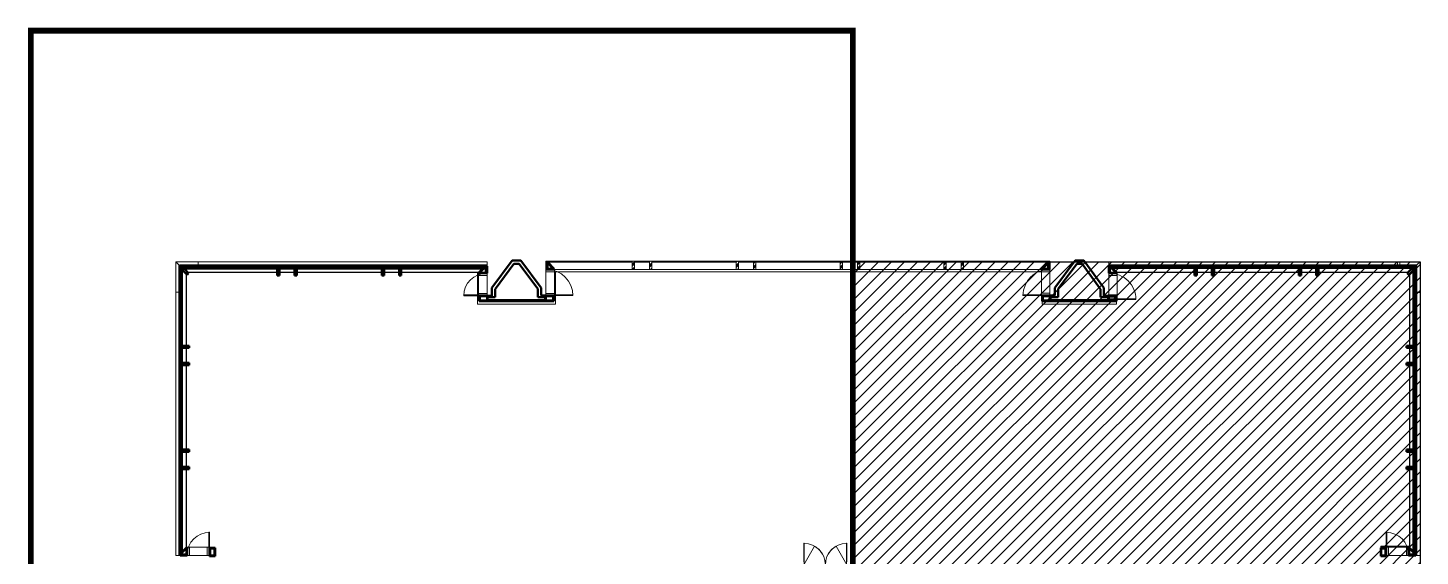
# Model space of a CAD drawing. Header units: millimetres. Extents: x 8533 to 398112, y -117646 to 105276.
# Drawn here: x 8533 to 56766, y -81760 to -63446 of the extents above; entities that cross this region are included whole.
import ezdxf

# ---------------------------------------------------------------- set-up
doc = ezdxf.new("R2010")
doc.units = ezdxf.units.MM
doc.linetypes.add('DASH', pattern=[0.35, 0.25, -0.1])
for name, color, linetype, lineweight in [('A-DOOR', 31, 'Continuous', 13), ('A-FLOR', 192, 'Continuous', 13), ('A-GENM', 13, 'Continuous', 13), ('A-GLAZ', 151, 'Continuous', 13), ('A-GLAZ-CURT', 52, 'Continuous', 13), ('A-GLAZ-CWMG', 51, 'Continuous', 13), ('A-WALL', 113, 'Continuous', 13), ('A-WALL-PATT', 111, 'Continuous', 13)]:
    doc.layers.add(name, color=color, linetype=linetype, lineweight=lineweight)
pattern_1 = [(0, (0, 0), (0, 100), [])]

# ---------------------------------------------------------------- blocks, each defined once
blk = doc.blocks.new('大门构件2 - 大门构件-1944663-10F_ARC_46_000_')
at = {"layer": 'A-WALL', "lineweight": 50}
for p, q in [((25310, -13020), (24610, -13971)), ((25610, -13020), (25310, -13020)), ((26310, -13971), (25610, -13020)), ((44810, -13020), (44110, -13971)), ((45110, -13020), (44810, -13020)), ((45810, -13971), (45110, -13020)), ((24725, -14011), (25368, -13135)), ((25368, -13135), (25552, -13135)), ((25552, -13135), (26195, -14008)), ((44225, -14008), (44868, -13135)), ((44868, -13135), (45052, -13135)), ((45052, -13135), (45695, -14011)), ((24610, -13971), (24610, -14241)), ((26310, -14240), (26310, -13971)), ((44110, -13971), (44110, -14240)), ((45810, -14241), (45810, -13971)), ((24610, -14241), (24460, -14241)), ((24460, -14241), (24460, -14291)), ((24460, -14291), (24725, -14291)), ((26460, -14400), (24460, -14400)), ((24460, -14400), (24460, -14430)), ((24460, -14430), (26460, -14430)), ((24725, -14291), (24725, -14011)), ((26195, -14008), (26195, -14290)), ((26195, -14290), (26460, -14290)), ((26460, -14240), (26310, -14240)), ((26460, -14290), (26460, -14240)), ((26460, -14430), (26460, -14400)), ((44110, -14240), (43960, -14240)), ((43960, -14240), (43960, -14290)), ((43960, -14290), (44225, -14290)), ((43960, -14400), (43960, -14430)), ((45960, -14400), (43960, -14400)), ((43960, -14430), (45960, -14430)), ((44225, -14290), (44225, -14008)), ((45695, -14011), (45695, -14291)), ((45695, -14291), (45960, -14291)), ((45960, -14241), (45810, -14241)), ((45960, -14291), (45960, -14241)), ((45960, -14430), (45960, -14400))]:
    blk.add_line(p, q, dxfattribs=at)
blk = doc.blocks.new('G2 - G26-1945658-10F_ARC_46_000_')
at = {"layer": 'A-WALL-PATT'}
h = blk.add_hatch(dxfattribs=at)
h.set_pattern_fill('FP_1', color=256, style=0, pattern_type=2)
h.set_pattern_definition(pattern_1)
h.paths.add_polyline_path([(13822, -14124), (13865, -14124), (13865, -13276), (14434, -13276), (14434, -13233), (13822, -13233), (13822, -13427)], flags=0)
h = blk.add_hatch(dxfattribs=at)
h.set_pattern_fill('FP_1', color=256, style=0, pattern_type=2)
h.set_pattern_definition(pattern_1)
h.paths.add_polyline_path([(56577, -14124), (56598, -14124), (56598, -13233), (56060, -13233), (56060, -13276), (56555, -13276), (56555, -14124), (56565, -14124)], flags=0)
h = blk.add_hatch(dxfattribs=at)
h.set_pattern_fill('FP_1', color=256, style=0, pattern_type=2)
h.set_pattern_definition(pattern_1)
h.paths.add_polyline_path([(13865, -23250), (13865, -14124), (13822, -14124), (13822, -23250), (13855, -23250)], flags=0)
h = blk.add_hatch(dxfattribs=at)
h.set_pattern_fill('FP_1', color=256, style=0, pattern_type=2)
h.set_pattern_definition(pattern_1)
h.paths.add_polyline_path([(56555, -23250), (56598, -23250), (56598, -14129), (56555, -14129), (56555, -22896)], flags=0)
at = {"layer": 'A-WALL'}
for p, q in [((14434, -13064), (13654, -13064)), ((13654, -13064), (13785, -13195)), ((13654, -14124), (13654, -13064)), ((13766, -13195), (13778, -13195)), ((13766, -13195), (13766, -23250)), ((13778, -13195), (13798, -13195)), ((13778, -23250), (13778, -13195)), ((13798, -13189), (13798, -13176)), ((24440, -13176), (13798, -13176)), ((13798, -13209), (13798, -13189)), ((13798, -13189), (24440, -13189)), ((13798, -13195), (13798, -23250)), ((13798, -13209), (13822, -13233)), ((24440, -13209), (13798, -13209)), ((13898, -13368), (13880, -13350)), ((13938, -13295), (13955, -13312)), ((13964, -13321), (17172, -13321)), ((14017, -13490), (14017, -15974)), ((14028, -15974), (14028, -13501)), ((17172, -13427), (14068, -13427)), ((14078, -13438), (17172, -13438)), ((14434, -13064), (14434, -13176)), ((14434, -13176), (14434, -13064)), ((14434, -13064), (24440, -13064)), ((14434, -13209), (14434, -13233)), ((14434, -13233), (14434, -13209)), ((17172, -13288), (17172, -13276)), ((17252, -13276), (17252, -13288)), ((17252, -13321), (17771, -13321)), ((17771, -13427), (17252, -13427)), ((17252, -13438), (17771, -13438)), ((17771, -13288), (17771, -13276)), ((17851, -13276), (17851, -13288)), ((17851, -13321), (20792, -13321)), ((20792, -13427), (17851, -13427)), ((17851, -13438), (20792, -13438)), ((20792, -13288), (20792, -13276)), ((20872, -13276), (20872, -13288)), ((20872, -13321), (21391, -13321)), ((21391, -13427), (20872, -13427)), ((20872, -13438), (21391, -13438)), ((21391, -13288), (21391, -13276)), ((21471, -13276), (21471, -13288)), ((21471, -13321), (24276, -13321)), ((24170, -13427), (21471, -13427)), ((21471, -13438), (24169, -13438)), ((24187, -13438), (24400, -13438)), ((24400, -13427), (24198, -13427)), ((24305, -13321), (24400, -13321)), ((24440, -13064), (24440, -13176)), ((24440, -13176), (24440, -13189)), ((24440, -13189), (24440, -13209)), ((24440, -13209), (24440, -13218)), ((45980, -13064), (56060, -13064)), ((45980, -13176), (45980, -13064)), ((45980, -13189), (45980, -13176)), ((56392, -13176), (45980, -13176)), ((45980, -13209), (45980, -13189)), ((45980, -13189), (56654, -13189)), ((56654, -13209), (45980, -13209)), ((45980, -13218), (45980, -13209)), ((46222, -13427), (46020, -13427)), ((46020, -13438), (46232, -13438)), ((48948, -13427), (46250, -13427)), ((46251, -13438), (48948, -13438)), ((48948, -13288), (48948, -13276)), ((49028, -13276), (49028, -13288)), ((49548, -13427), (49028, -13427)), ((49028, -13438), (49548, -13438)), ((49548, -13288), (49548, -13276)), ((49628, -13276), (49628, -13288)), ((52568, -13427), (49628, -13427)), ((49628, -13438), (52568, -13438)), ((52568, -13288), (52568, -13276)), ((52648, -13276), (52648, -13288)), ((53168, -13427), (52648, -13427)), ((52648, -13438), (53168, -13438)), ((53168, -13288), (53168, -13276)), ((53248, -13276), (53248, -13288)), ((56352, -13427), (53248, -13427)), ((53248, -13438), (56342, -13438)), ((55986, -13176), (55986, -13064)), ((56766, -13064), (55986, -13064)), ((55986, -13233), (55986, -13209)), ((56060, -13064), (56060, -13176)), ((56060, -13209), (56060, -13233)), ((56392, -13176), (56392, -13181)), ((56392, -13176), (56393, -13176)), ((56392, -13501), (56392, -15974)), ((56393, -13176), (56396, -13176)), ((56396, -13176), (56399, -13176)), ((56399, -13176), (56403, -13176)), ((56403, -13176), (56455, -13176)), ((56403, -13180), (56403, -13176)), ((56403, -15974), (56403, -13490)), ((56455, -13176), (56509, -13176)), ((56465, -13312), (56481, -13295)), ((56509, -13176), (56565, -13176)), ((56509, -13176), (56509, -13186)), ((56509, -13381), (56509, -15974)), ((56539, -13350), (56522, -13368)), ((56565, -13176), (56576, -13176)), ((56565, -13187), (56565, -13176)), ((56621, -13176), (56576, -13176)), ((56598, -13233), (56621, -13209)), ((56621, -13176), (56642, -13176)), ((56621, -23250), (56621, -13176)), ((56642, -13176), (56654, -13176)), ((56642, -13176), (56642, -23250)), ((56654, -13266), (56643, -13266)), ((56649, -13438), (56654, -13438)), ((56654, -13427), (56650, -13427)), ((56654, -13176), (56766, -13064)), ((56654, -13176), (56654, -13189)), ((56654, -13189), (56654, -13209)), ((56654, -13254), (56654, -13209)), ((56654, -13254), (56654, -13266)), ((56654, -13266), (56654, -13321)), ((56654, -13321), (56654, -13427)), ((56654, -13427), (56654, -13438)), ((56654, -23250), (56654, -13438)), ((56766, -13064), (56766, -14124)), ((13766, -14124), (13654, -14124)), ((13654, -23250), (13654, -14124)), ((13654, -14124), (13766, -14124)), ((13822, -14124), (13798, -14124)), ((13798, -14124), (13822, -14124)), ((56565, -14129), (56565, -14124)), ((56577, -14129), (56577, -14124)), ((56621, -14124), (56598, -14124)), ((56598, -14129), (56621, -14129)), ((56766, -14124), (56654, -14124)), ((56654, -14129), (56766, -14129)), ((56766, -14129), (56766, -23250)), ((13865, -15974), (13878, -15974)), ((13878, -16054), (13865, -16054)), ((14017, -16054), (14017, -16574)), ((14028, -16574), (14028, -16054)), ((56392, -16054), (56392, -16574)), ((56403, -16574), (56403, -16054)), ((56509, -16054), (56509, -16574)), ((56542, -15974), (56555, -15974)), ((56555, -16054), (56542, -16054)), ((13865, -16574), (13878, -16574)), ((13878, -16654), (13865, -16654)), ((14017, -16654), (14017, -19574)), ((14028, -19574), (14028, -16654)), ((56392, -16654), (56392, -19574)), ((56403, -19574), (56403, -16654)), ((56509, -16654), (56509, -19574)), ((56542, -16574), (56555, -16574)), ((56555, -16654), (56542, -16654)), ((13865, -19574), (13878, -19574)), ((13878, -19654), (13865, -19654)), ((14017, -19654), (14017, -20174)), ((14028, -20174), (14028, -19654)), ((56392, -19654), (56392, -20174)), ((56403, -20174), (56403, -19654)), ((56509, -19654), (56509, -20174)), ((56542, -19574), (56555, -19574)), ((56555, -19654), (56542, -19654)), ((13865, -20174), (13878, -20174)), ((13878, -20254), (13865, -20254)), ((14017, -20254), (14017, -22979)), ((14028, -22979), (14028, -20254)), ((56392, -20254), (56392, -22980)), ((56403, -22981), (56403, -20254)), ((56509, -20254), (56509, -23087)), ((56542, -20174), (56555, -20174)), ((56555, -20254), (56542, -20254)), ((14017, -23007), (14017, -23210)), ((14028, -23210), (14028, -22996)), ((56392, -22998), (56392, -23210)), ((56403, -23210), (56403, -23009)), ((56509, -23115), (56509, -23210)), ((13766, -23250), (13654, -23250)), ((13778, -23250), (13766, -23250)), ((13798, -23250), (13778, -23250)), ((13806, -23250), (13798, -23250)), ((56621, -23250), (56612, -23250)), ((56642, -23250), (56621, -23250)), ((56654, -23250), (56642, -23250)), ((56766, -23250), (56654, -23250))]:
    blk.add_line(p, q, dxfattribs=at)
at = {"layer": 'A-WALL', "lineweight": 50}
for p, q in [((14434, -13233), (13822, -13233)), ((13822, -13233), (13822, -14124)), ((13865, -14124), (13865, -13276)), ((13865, -13276), (14434, -13276)), ((13955, -13312), (13898, -13368)), ((13898, -13368), (14047, -13521)), ((14104, -13465), (13955, -13312)), ((14047, -13521), (14104, -13465)), ((14434, -13276), (14434, -13233)), ((14434, -13233), (14434, -13276)), ((24440, -13233), (14434, -13233)), ((14434, -13276), (24440, -13276)), ((17252, -13288), (17172, -13288)), ((17172, -13288), (17172, -13537)), ((17252, -13537), (17252, -13288)), ((17851, -13288), (17771, -13288)), ((17771, -13288), (17771, -13537)), ((17851, -13537), (17851, -13288)), ((20872, -13288), (20792, -13288)), ((20792, -13288), (20792, -13537)), ((20872, -13537), (20872, -13288)), ((21471, -13288), (21391, -13288)), ((21391, -13288), (21391, -13537)), ((21471, -13537), (21471, -13288)), ((24379, -13218), (24169, -13428)), ((24169, -13428), (24169, -13463)), ((24169, -13463), (24440, -13463)), ((24183, -13443), (24387, -13238)), ((24400, -13443), (24183, -13443)), ((24440, -13218), (24379, -13218)), ((24387, -13238), (24400, -13238)), ((24400, -13238), (24400, -13443)), ((24440, -13463), (24440, -13218)), ((24440, -13276), (24440, -13233)), ((26541, -13084), (26500, -13084)), ((26500, -13084), (26500, -13329)), ((26500, -13329), (26751, -13329)), ((26520, -13309), (26520, -13104)), ((26520, -13104), (26532, -13104)), ((26737, -13309), (26520, -13309)), ((26532, -13104), (26737, -13309)), ((26751, -13294), (26541, -13084)), ((26751, -13329), (26751, -13294)), ((43879, -13084), (43669, -13294)), ((43669, -13294), (43669, -13329)), ((43669, -13329), (43920, -13329)), ((43683, -13309), (43887, -13104)), ((43900, -13309), (43683, -13309)), ((43920, -13084), (43879, -13084)), ((43887, -13104), (43900, -13104)), ((43900, -13104), (43900, -13309)), ((43920, -13329), (43920, -13084)), ((46041, -13218), (45980, -13218)), ((45980, -13218), (45980, -13463)), ((56060, -13233), (45980, -13233)), ((45980, -13233), (45980, -13276)), ((45980, -13276), (56060, -13276)), ((45980, -13463), (46251, -13463)), ((46020, -13443), (46020, -13238)), ((46020, -13238), (46032, -13238)), ((46237, -13443), (46020, -13443)), ((46032, -13238), (46237, -13443)), ((46251, -13428), (46041, -13218)), ((46251, -13463), (46251, -13428)), ((48948, -13288), (48948, -13537)), ((49028, -13288), (48948, -13288)), ((49028, -13537), (49028, -13288)), ((49548, -13288), (49548, -13537)), ((49628, -13288), (49548, -13288)), ((49628, -13537), (49628, -13288)), ((52568, -13288), (52568, -13537)), ((52648, -13288), (52568, -13288)), ((52648, -13537), (52648, -13288)), ((53168, -13288), (53168, -13537)), ((53248, -13288), (53168, -13288)), ((53248, -13537), (53248, -13288)), ((55986, -13233), (55986, -13276)), ((56598, -13233), (55986, -13233)), ((55986, -13276), (56555, -13276)), ((56060, -13276), (56060, -13233)), ((56465, -13312), (56316, -13465)), ((56316, -13465), (56373, -13521)), ((56373, -13521), (56522, -13368)), ((56522, -13368), (56465, -13312)), ((56555, -13276), (56555, -14124)), ((56598, -14124), (56598, -13233)), ((17172, -13537), (17252, -13537)), ((17771, -13537), (17851, -13537)), ((20792, -13537), (20872, -13537)), ((21391, -13537), (21471, -13537)), ((48948, -13537), (49028, -13537)), ((49548, -13537), (49628, -13537)), ((52568, -13537), (52648, -13537)), ((53168, -13537), (53248, -13537)), ((13822, -14124), (13865, -14124)), ((13865, -14124), (13822, -14124)), ((13822, -14124), (13822, -23250)), ((13865, -23250), (13865, -14124)), ((24169, -14240), (24169, -14430)), ((24169, -14430), (24460, -14430)), ((24189, -14410), (24189, -14260)), ((24189, -14260), (24440, -14260)), ((24440, -14410), (24189, -14410)), ((24460, -14240), (24412, -14240)), ((24440, -14260), (24440, -14410)), ((24460, -14430), (24460, -14240)), ((26508, -14240), (26460, -14240)), ((26460, -14240), (26460, -14430)), ((26460, -14430), (26751, -14430)), ((26480, -14410), (26480, -14260)), ((26480, -14260), (26731, -14260)), ((26731, -14410), (26480, -14410)), ((26731, -14260), (26731, -14410)), ((26751, -14430), (26751, -14240)), ((43960, -14240), (43669, -14240)), ((43669, -14240), (43669, -14430)), ((43669, -14430), (43960, -14430)), ((43689, -14410), (43689, -14260)), ((43689, -14260), (43940, -14260)), ((43940, -14410), (43689, -14410)), ((43940, -14260), (43940, -14410)), ((43960, -14430), (43960, -14240)), ((46251, -14240), (45960, -14240)), ((45960, -14240), (45960, -14430)), ((45960, -14430), (46251, -14430)), ((45980, -14410), (45980, -14260)), ((45980, -14260), (46231, -14260)), ((46231, -14410), (45980, -14410)), ((46231, -14260), (46231, -14347)), ((46231, -14372), (46231, -14410)), ((46251, -14347), (46251, -14240)), ((46251, -14430), (46251, -14372)), ((56555, -14124), (56598, -14124)), ((56598, -14129), (56555, -14129)), ((56555, -14129), (56555, -23250)), ((56598, -23250), (56598, -14129)), ((14126, -15974), (13878, -15974)), ((13878, -15974), (13878, -16054)), ((13878, -16054), (14126, -16054)), ((14126, -16054), (14126, -15974)), ((56542, -15974), (56294, -15974)), ((56294, -15974), (56294, -16054)), ((56294, -16054), (56542, -16054)), ((56542, -16054), (56542, -15974)), ((14126, -16574), (13878, -16574)), ((13878, -16574), (13878, -16654)), ((13878, -16654), (14126, -16654)), ((14126, -16654), (14126, -16574)), ((56542, -16574), (56294, -16574)), ((56294, -16574), (56294, -16654)), ((56294, -16654), (56542, -16654)), ((56542, -16654), (56542, -16574)), ((14126, -19574), (13878, -19574)), ((13878, -19574), (13878, -19654)), ((13878, -19654), (14126, -19654)), ((14126, -19654), (14126, -19574)), ((56542, -19574), (56294, -19574)), ((56294, -19574), (56294, -19654)), ((56294, -19654), (56542, -19654)), ((56542, -19654), (56542, -19574)), ((14126, -20174), (13878, -20174)), ((13878, -20174), (13878, -20254)), ((13878, -20254), (14126, -20254)), ((14126, -20254), (14126, -20174)), ((56542, -20174), (56294, -20174)), ((56294, -20174), (56294, -20254)), ((56294, -20254), (56542, -20254)), ((56542, -20254), (56542, -20174)), ((14016, -22979), (13806, -23189)), ((13826, -23197), (14031, -22993)), ((14051, -22979), (14016, -22979)), ((14031, -22993), (14031, -23210)), ((14051, -23250), (14051, -22979)), ((15020, -22979), (14830, -22979)), ((14850, -23250), (14850, -22999)), ((14850, -22999), (15000, -22999)), ((15000, -22999), (15000, -23250)), ((15020, -23270), (15020, -22979)), ((55400, -22979), (55400, -23270)), ((55590, -22979), (55400, -22979)), ((55420, -23250), (55420, -22999)), ((55420, -22999), (55570, -22999)), ((55570, -22999), (55570, -23250)), ((56367, -22980), (56367, -23250)), ((56402, -22980), (56367, -22980)), ((56387, -22993), (56592, -23198)), ((56387, -23210), (56387, -22993)), ((56612, -23190), (56402, -22980)), ((13806, -23189), (13806, -23250)), ((13806, -23250), (14051, -23250)), ((13822, -23250), (13865, -23250)), ((13826, -23210), (13826, -23197)), ((14031, -23210), (13826, -23210)), ((14830, -23222), (14830, -23270)), ((14830, -23270), (15020, -23270)), ((15000, -23250), (14850, -23250)), ((55400, -23270), (55590, -23270)), ((55570, -23250), (55420, -23250)), ((55590, -23270), (55590, -23222)), ((56367, -23250), (56612, -23250)), ((56592, -23210), (56387, -23210)), ((56555, -23250), (56598, -23250)), ((56592, -23198), (56592, -23210)), ((56612, -23250), (56612, -23190))]:
    blk.add_line(p, q, dxfattribs=at)
blk = doc.blocks.new('系统嵌板 - 玻璃-1965267-10F_ARC_46_000_')
at = {"layer": 'A-GLAZ-CURT', "lineweight": 18}
for p, q in [((1455, 12), (-1455, 12)), ((-1455, 12), (-1455, -12)), ((1455, -12), (1455, 12)), ((-1455, -12), (1455, -12))]:
    blk.add_line(p, q, dxfattribs=at)
blk = doc.blocks.new('窗嵌板_上悬无框铝窗 - 窗嵌板_上悬无框铝窗-1965196-10F_ARC_46_000_')
at = {"layer": 'A-GLAZ'}
for p, q in [((260, 12.5), (-260, 12.5)), ((-260, 12.5), (-260, -12.5)), ((260, -12.5), (260, 12.5)), ((-260, -12.5), (260, -12.5))]:
    blk.add_line(p, q, dxfattribs=at)
blk = doc.blocks.new('系统嵌板 - 玻璃-V13-10F_ARC_46_000_')
at = {"layer": 'A-GLAZ-CURT', "lineweight": 18}
for p, q in [((1460, 12.5), (-1460, 12.5)), ((-1460, 12.5), (-1460, -12.5)), ((1460, -12.5), (1460, 12.5)), ((-1460, -12.5), (1460, -12.5))]:
    blk.add_line(p, q, dxfattribs=at)
blk = doc.blocks.new('系统嵌板 - 玻璃-V14-10F_ARC_46_000_')
at = {"layer": 'A-GLAZ-CURT', "lineweight": 18}
for p, q in [((1460, 12.5), (-1460, 12.5)), ((-1460, 12.5), (-1460, -12.5)), ((1460, -12.5), (1460, 12.5)), ((-1460, -12.5), (1460, -12.5))]:
    blk.add_line(p, q, dxfattribs=at)
blk = doc.blocks.new('系统嵌板 - 玻璃-V15-10F_ARC_46_000_')
at = {"layer": 'A-GLAZ-CURT', "lineweight": 18}
for p, q in [((1460, 12.5), (-1460, 12.5)), ((-1460, 12.5), (-1460, -12.5)), ((1460, -12.5), (1460, 12.5)), ((-1460, -12.5), (1460, -12.5))]:
    blk.add_line(p, q, dxfattribs=at)
blk = doc.blocks.new('系统嵌板 - 玻璃-V16-10F_ARC_46_000_')
at = {"layer": 'A-GLAZ-CURT', "lineweight": 18}
for p, q in [((1455, 12), (-1455, 12)), ((-1455, 12), (-1455, -13)), ((1455, -13), (1455, 12)), ((-1455, -13), (1455, -13))]:
    blk.add_line(p, q, dxfattribs=at)
blk = doc.blocks.new('矩形竖梃 - 80 x 292-V17-10F_ARC_46_000_')
at = {"layer": 'A-GLAZ-CWMG'}
h = blk.add_hatch(dxfattribs=at)
h.set_pattern_fill('FP_18', color=256, style=0, pattern_type=2)
h.set_pattern_definition([(225, (26479.86, -13068.15), (88.38835, -88.38835), []), (225, (26448.61, -13068.15), (1e-14, -176.7767), []), (225, (26511.11, -13068.15), (1e-14, -176.7767), [])])
h.paths.add_polyline_path([(0, 264), (-80, 264), (-80, 63), (-52, 36), (-61, 16), (-80, 35), (-80, -28), (0, -28), (0, 241)], flags=0)
for p, q in [((0, 264), (-80, 264)), ((-80, 264), (-80, -28)), ((0, -28), (0, 264)), ((-80, -28), (0, -28))]:
    blk.add_line(p, q, dxfattribs=at)
blk = doc.blocks.new('矩形竖梃 - 80 x 292-V18-10F_ARC_46_000_')
at = {"layer": 'A-GLAZ-CWMG'}
h = blk.add_hatch(dxfattribs=at)
h.set_pattern_fill('FP_19', color=256, style=0, pattern_type=2)
h.set_pattern_definition([(315, (-43939.86, -13068.15), (88.38835, 88.38835), []), (315, (-43908.61, -13068.15), (176.7767, 0), []), (315, (-43971.11, -13068.15), (176.7767, 0), [])])
h.paths.add_polyline_path([(-52, 264), (0, 264), (0, -28), (-80, -28), (-80, 35), (-61, 16), (-52, 36), (-80, 63), (-80, 264)], flags=0)
for p, q in [((-80, 264), (0, 264)), ((-80, -28), (-80, 264)), ((0, 264), (0, -28)), ((0, -28), (-80, -28))]:
    blk.add_line(p, q, dxfattribs=at)
blk = doc.blocks.new('矩形竖梃 - 80 x 292-1965131-10F_ARC_46_000_')
at = {"layer": 'A-GLAZ-CWMG'}
for p, q in [((56498, -42671), (56498, -39761)), ((56790, -39761), (56790, -42671))]:
    blk.add_line(p, q, dxfattribs=at)
blk = doc.blocks.new('矩形竖梃 - 80 x 292-1965132-10F_ARC_46_000_')
at = {"layer": 'A-GLAZ-CWMG'}
for p, q in [((56498, -39681), (56498, -39161)), ((56790, -39161), (56790, -39681))]:
    blk.add_line(p, q, dxfattribs=at)
blk = doc.blocks.new('矩形竖梃 - 80 x 292-1965133-10F_ARC_46_000_')
at = {"layer": 'A-GLAZ-CWMG'}
for p, q in [((56498, -39081), (56498, -36161)), ((56790, -36161), (56790, -39081))]:
    blk.add_line(p, q, dxfattribs=at)
blk = doc.blocks.new('矩形竖梃 - 80 x 292-V19-10F_ARC_46_000_')
at = {"layer": 'A-GLAZ-CWMG'}
for p, q in [((26560, -13056), (26560, -13040)), ((26560, -13040), (29470, -13040)), ((26560, -13103), (26560, -13081)), ((26560, -13309), (26560, -13132)), ((26560, -13332), (26560, -13329)), ((29470, -13332), (26560, -13332))]:
    blk.add_line(p, q, dxfattribs=at)
blk = doc.blocks.new('防火门A-双扇1 - 双扇防火门-FM甲1522BXG-1951105-10F_ARC_46_000_')
at = {"layer": 'A-GENM'}
for p, q in [((-750, 100), (-750, 750)), ((-750, 750), (-730, 750)), ((-750, 0), (-375, 650)), ((-730, 750), (-730, 0)), ((750, 0), (375, 650)), ((730, 0), (730, 750)), ((730, 750), (750, 750)), ((750, 750), (750, 100)), ((-730, 0), (-750, 0)), ((750, 0), (730, 0))]:
    blk.add_line(p, q, dxfattribs=at)
for centre, start, end in [((-750, 0), 0, 88.4719), ((-750, 0), 0, 60), ((750, 0), 91.5281, 180), ((750, 0), 120, 180)]:
    blk.add_arc(centre, 750, start, end, dxfattribs=at)
blk = doc.blocks.new('矩形竖梃 - 80 x 292-V28-10F_ARC_46_000_')
at = {"layer": 'A-GLAZ-CWMG'}
h = blk.add_hatch(dxfattribs=at)
h.set_pattern_fill('FP_28', color=256, style=0, pattern_type=2)
h.set_pattern_definition([(315, (-29509.91, -13068.15), (88.38835, 88.38835), []), (315, (-29478.66, -13068.15), (176.7767, 0), []), (315, (-29541.16, -13068.15), (176.7767, 0), [])])
h.paths.add_polyline_path([(-40, 264), (40, 264), (40, -28), (-40, -28), (-40, 12.5)], flags=0)
for p, q in [((-40, 264), (40, 264)), ((-40, -28), (-40, 264)), ((40, 264), (40, 12.5)), ((40, -28), (-40, -28)), ((40, -12.5), (40, -28))]:
    blk.add_line(p, q, dxfattribs=at)
blk = doc.blocks.new('矩形竖梃 - 80 x 292-V29-10F_ARC_46_000_')
at = {"layer": 'A-GLAZ-CWMG'}
h = blk.add_hatch(dxfattribs=at)
h.set_pattern_fill('FP_29', color=256, style=0, pattern_type=2)
h.set_pattern_definition([(315, (-30109.91, -13068.15), (88.38835, 88.38835), []), (315, (-30078.66, -13068.15), (176.7767, 0), []), (315, (-30141.16, -13068.15), (176.7767, 0), [])])
h.paths.add_polyline_path([(-40, 264), (40, 264), (40, -28), (-40, -28), (-40, 12.5)], flags=0)
for p, q in [((-40, 264), (40, 264)), ((-40, 12.5), (-40, 264)), ((40, 264), (40, -28)), ((-40, -28), (-40, -12.5)), ((40, -28), (-40, -28))]:
    blk.add_line(p, q, dxfattribs=at)
blk = doc.blocks.new('矩形竖梃 - 80 x 292-V30-10F_ARC_46_000_')
at = {"layer": 'A-GLAZ-CWMG'}
h = blk.add_hatch(dxfattribs=at)
h.set_pattern_fill('FP_30', color=256, style=0, pattern_type=2)
h.set_pattern_definition([(315, (-33109.91, -13068.15), (88.38835, 88.38835), []), (315, (-33078.66, -13068.15), (176.7767, 0), []), (315, (-33141.16, -13068.15), (176.7767, 0), [])])
h.paths.add_polyline_path([(-40, 264), (40, 264), (40, -28), (-40, -28), (-40, 12.5)], flags=0)
for p, q in [((-40, 264), (40, 264)), ((-40, -28), (-40, 264)), ((40, 264), (40, 12.5)), ((40, -28), (-40, -28)), ((40, -12.5), (40, -28))]:
    blk.add_line(p, q, dxfattribs=at)
blk = doc.blocks.new('矩形竖梃 - 80 x 292-V31-10F_ARC_46_000_')
at = {"layer": 'A-GLAZ-CWMG'}
h = blk.add_hatch(dxfattribs=at)
h.set_pattern_fill('FP_31', color=256, style=0, pattern_type=2)
h.set_pattern_definition([(315, (-33709.91, -13068.15), (88.38835, 88.38835), []), (315, (-33678.66, -13068.15), (176.7767, 0), []), (315, (-33741.16, -13068.15), (176.7767, 0), [])])
h.paths.add_polyline_path([(-40, 264), (40, 264), (40, -28), (-40, -28), (-40, 12.5)], flags=0)
for p, q in [((-40, 264), (40, 264)), ((-40, 12.5), (-40, 264)), ((40, 264), (40, -28)), ((-40, -28), (-40, -12.5)), ((40, -28), (-40, -28))]:
    blk.add_line(p, q, dxfattribs=at)
blk = doc.blocks.new('矩形竖梃 - 80 x 292-V32-10F_ARC_46_000_')
at = {"layer": 'A-GLAZ-CWMG'}
h = blk.add_hatch(dxfattribs=at)
h.set_pattern_fill('FP_32', color=256, style=0, pattern_type=2)
h.set_pattern_definition([(315, (-36709.91, -13068.15), (88.38835, 88.38835), []), (315, (-36678.66, -13068.15), (176.7767, 0), []), (315, (-36741.16, -13068.15), (176.7767, 0), [])])
h.paths.add_polyline_path([(40, 264), (40, -28), (-40, -28), (-40, 264)], flags=0)
for p, q in [((-40, 264), (40, 264)), ((-40, -28), (-40, 264)), ((40, 264), (40, 12.5)), ((40, -28), (-40, -28)), ((40, -12.5), (40, -28))]:
    blk.add_line(p, q, dxfattribs=at)
blk = doc.blocks.new('矩形竖梃 - 80 x 292-V33-10F_ARC_46_000_')
at = {"layer": 'A-GLAZ-CWMG'}
h = blk.add_hatch(dxfattribs=at)
h.set_pattern_fill('FP_33', color=256, style=0, pattern_type=2)
h.set_pattern_definition([(315, (-37309.91, -13068.15), (88.38835, 88.38835), []), (315, (-37278.66, -13068.15), (176.7767, 0), []), (315, (-37341.16, -13068.15), (176.7767, 0), [])])
h.paths.add_polyline_path([(-40, 264), (40, 264), (40, -28), (-40, -28), (-40, 12.5)], flags=0)
for p, q in [((-40, 264), (40, 264)), ((-40, 12.5), (-40, 264)), ((40, 264), (40, -28)), ((-40, -28), (-40, -12.5)), ((40, -28), (-40, -28))]:
    blk.add_line(p, q, dxfattribs=at)
blk = doc.blocks.new('矩形竖梃 - 80 x 292-V34-10F_ARC_46_000_')
at = {"layer": 'A-GLAZ-CWMG'}
h = blk.add_hatch(dxfattribs=at)
h.set_pattern_fill('FP_34', color=256, style=0, pattern_type=2)
h.set_pattern_definition([(315, (-40309.91, -13068.15), (88.38835, 88.38835), []), (315, (-40278.66, -13068.15), (176.7767, 0), []), (315, (-40341.16, -13068.15), (176.7767, 0), [])])
h.paths.add_polyline_path([(40, 264), (40, -28), (-40, -28), (-40, 264)], flags=0)
for p, q in [((-40, 264), (40, 264)), ((-40, -28), (-40, 264)), ((40, 264), (40, 12.5)), ((40, -28), (-40, -28)), ((40, -12.5), (40, -28))]:
    blk.add_line(p, q, dxfattribs=at)
blk = doc.blocks.new('矩形竖梃 - 80 x 292-V35-10F_ARC_46_000_')
at = {"layer": 'A-GLAZ-CWMG'}
h = blk.add_hatch(dxfattribs=at)
h.set_pattern_fill('FP_35', color=256, style=0, pattern_type=2)
h.set_pattern_definition([(315, (-40909.91, -13068.15), (88.38835, 88.38835), []), (315, (-40878.66, -13068.15), (176.7767, 0), []), (315, (-40941.16, -13068.15), (176.7767, 0), [])])
h.paths.add_polyline_path([(-40, 264), (40, 264), (40, -28), (-40, -28), (-40, 12.5)], flags=0)
for p, q in [((-40, 264), (40, 264)), ((-40, 12.5), (-40, 264)), ((40, 264), (40, -28)), ((-40, -28), (-40, -12.5)), ((40, -28), (-40, -28))]:
    blk.add_line(p, q, dxfattribs=at)
blk = doc.blocks.new('门嵌板_单开门2 - 门嵌板_单开门2-1985838-10F_ARC_46_000_')
at = {"layer": 'A-DOOR'}
for p, q in [((455, 909), (430, 909)), ((430, 909), (430, 0)), ((455, 0), (455, 909)), ((455, 0), (430, 0))]:
    blk.add_line(p, q, dxfattribs=at)
blk.add_arc((455, 0), 909, 90, 180, dxfattribs=at)
blk = doc.blocks.new('矩形竖梃 - 80 x 292-V47-10F_ARC_46_000_')
at = {"layer": 'A-GLAZ-CWMG'}
for p, q in [((-80, -223), (-80, 28)), ((0, 28), (0, 0)), ((-80, -264), (-80, -243)), ((-25, -264), (-80, -264))]:
    blk.add_line(p, q, dxfattribs=at)
blk = doc.blocks.new('矩形竖梃 - 80 x 292-V48-10F_ARC_46_000_')
at = {"layer": 'A-GLAZ-CWMG'}
for p, q in [((45980, -13543), (46272, -13543)), ((45980, -14240), (45980, -13543)), ((46272, -13543), (46272, -14292)), ((46231, -14292), (45980, -14292)), ((46272, -14292), (46251, -14292))]:
    blk.add_line(p, q, dxfattribs=at)
blk = doc.blocks.new('矩形竖梃 - 80 x 292-V49-10F_ARC_46_000_')
at = {"layer": 'A-GLAZ-CWMG'}
for p, q in [((0, 28), (-80, 28)), ((-80, 28), (-80, -264)), ((-80, -264), (0, -264)), ((0, -264), (0, -243))]:
    blk.add_line(p, q, dxfattribs=at)
blk = doc.blocks.new('门嵌板_单开门2 - 门嵌板_单开门2-1986482-10F_ARC_46_000_')
at = {"layer": 'A-DOOR'}
for p, q in [((389, 0), (364, 0)), ((364, -777), (364, 0)), ((389, 0), (389, -777)), ((389, -777), (364, -777))]:
    blk.add_line(p, q, dxfattribs=at)
blk.add_arc((389, 0), 777, 180, 270, dxfattribs=at)
blk = doc.blocks.new('矩形竖梃 - 80 x 292-1985754-10F_ARC_46_000_')
at = {"layer": 'A-GLAZ-CWMG'}
for p, q in [((-80, -28), (-80, 264)), ((-80, 264), (-25, 264)), ((0, -28), (-80, -28))]:
    blk.add_line(p, q, dxfattribs=at)
blk = doc.blocks.new('矩形竖梃 - 80 x 292-1986480-10F_ARC_46_000_')
at = {"layer": 'A-GLAZ-CWMG'}
for p, q in [((24148, -13543), (24440, -13543)), ((24148, -14160), (24148, -13543)), ((24440, -13543), (24440, -14160)), ((24440, -14160), (24148, -14160))]:
    blk.add_line(p, q, dxfattribs=at)
blk = doc.blocks.new('矩形竖梃 - 80 x 292-V50-10F_ARC_46_000_')
at = {"layer": 'A-GLAZ-CWMG'}
for p, q in [((0, 264), (-80, 264)), ((-80, 264), (-80, -28)), ((0, 243), (0, 264)), ((-80, -28), (0, -28))]:
    blk.add_line(p, q, dxfattribs=at)
blk = doc.blocks.new('门嵌板_单开门2 - 门嵌板_单开门2-1986440-10F_ARC_46_000_')
at = {"layer": 'A-DOOR'}
for p, q in [((454, 908), (429, 908)), ((429, 908), (429, 0)), ((454, 0), (454, 908)), ((454, 0), (429, 0))]:
    blk.add_line(p, q, dxfattribs=at)
blk.add_arc((454, 0), 908, 90, 180, dxfattribs=at)
blk = doc.blocks.new('矩形竖梃 - 80 x 292-V43-10F_ARC_46_000_')
at = {"layer": 'A-GLAZ-CWMG'}
for p, q in [((-80, -264), (-80, 28)), ((-80, 28), (0, 28)), ((-25, -264), (-80, -264))]:
    blk.add_line(p, q, dxfattribs=at)
blk = doc.blocks.new('矩形竖梃 - 80 x 292-1986438-10F_ARC_46_000_')
at = {"layer": 'A-GLAZ-CWMG'}
for p, q in [((26480, -13412), (26772, -13412)), ((26480, -14160), (26480, -13412)), ((26772, -13412), (26772, -14160)), ((26772, -14160), (26480, -14160))]:
    blk.add_line(p, q, dxfattribs=at)
blk = doc.blocks.new('矩形竖梃 - 80 x 292-V51-10F_ARC_46_000_')
at = {"layer": 'A-GLAZ-CWMG'}
for p, q in [((0, 28), (-80, 28)), ((-80, 28), (-80, -264)), ((-80, -264), (0, -264)), ((0, -264), (0, -52))]:
    blk.add_line(p, q, dxfattribs=at)
blk = doc.blocks.new('矩形竖梃 - 80 x 292-V52-10F_ARC_46_000_')
at = {"layer": 'A-GLAZ-CWMG'}
for p, q in [((-80, -264), (-80, 28)), ((-80, 28), (0, 28)), ((0, -264), (-80, -264)), ((0, -52), (0, -264))]:
    blk.add_line(p, q, dxfattribs=at)
blk = doc.blocks.new('门嵌板_单开门2 - 门嵌板_单开门2-1986385-10F_ARC_46_000_')
at = {"layer": 'A-DOOR'}
for p, q in [((452.5, 0), (427.5, 0)), ((427.5, -905), (427.5, 0)), ((452.5, 0), (452.5, -905)), ((452.5, -905), (427.5, -905))]:
    blk.add_line(p, q, dxfattribs=at)
blk.add_arc((452.5, 0), 905, 180, 270, dxfattribs=at)
blk = doc.blocks.new('矩形竖梃 - 80 x 292-V53-10F_ARC_46_000_')
at = {"layer": 'A-GLAZ-CWMG'}
for p, q in [((0, 28), (-80, 28)), ((-80, 28), (-80, -264)), ((0, 0), (0, 28)), ((-80, -264), (-25, -264))]:
    blk.add_line(p, q, dxfattribs=at)
blk = doc.blocks.new('矩形竖梃 - 80 x 292-1986377-10F_ARC_46_000_')
at = {"layer": 'A-GLAZ-CWMG'}
for p, q in [((43648, -13412), (43940, -13412)), ((43648, -14157), (43648, -13412)), ((43940, -13412), (43940, -14157)), ((43940, -14157), (43648, -14157))]:
    blk.add_line(p, q, dxfattribs=at)
blk = doc.blocks.new('门嵌板_单开门2 - 门嵌板_单开门2-1986779-10F_ARC_46_000_')
at = {"layer": 'A-DOOR'}
for p, q in [((390, 0), (365, 0)), ((365, -780), (365, 0)), ((390, 0), (390, -780)), ((390, -780), (365, -780))]:
    blk.add_line(p, q, dxfattribs=at)
blk.add_arc((390, 0), 780, 180, 270, dxfattribs=at)
blk = doc.blocks.new('矩形竖梃 - 80 x 292-1986777-10F_ARC_46_000_')
at = {"layer": 'A-GLAZ-CWMG'}
for p, q in [((55670, -23250), (55670, -22958)), ((55670, -22958), (56290, -22958)), ((56290, -22958), (56290, -23250)), ((56290, -23250), (55670, -23250))]:
    blk.add_line(p, q, dxfattribs=at)
blk = doc.blocks.new('矩形竖梃 - 80 x 292-V56-10F_ARC_46_000_')
at = {"layer": 'A-GLAZ-CWMG'}
for p, q in [((0, 264), (-80, 264)), ((-80, 264), (-80, -28)), ((0, 243), (0, 264)), ((-80, -28), (-3, -28))]:
    blk.add_line(p, q, dxfattribs=at)
blk = doc.blocks.new('门嵌板_单开门2 - 门嵌板_单开门2-1986857-10F_ARC_46_000_')
at = {"layer": 'A-DOOR'}
for p, q in [((390, 780), (365, 780)), ((365, 780), (365, 0)), ((390, 0), (390, 780)), ((390, 0), (365, 0))]:
    blk.add_line(p, q, dxfattribs=at)
blk.add_arc((390, 0), 780, 90, 180, dxfattribs=at)
blk = doc.blocks.new('矩形竖梃 - 80 x 292-1986855-10F_ARC_46_000_')
at = {"layer": 'A-GLAZ-CWMG'}
for p, q in [((14130, -23250), (14130, -22958)), ((14130, -22958), (14750, -22958)), ((14750, -22958), (14750, -23250)), ((14750, -23250), (14130, -23250))]:
    blk.add_line(p, q, dxfattribs=at)
blk = doc.blocks.new('矩形竖梃 - 80 x 292-V61-10F_ARC_46_000_')
at = {"layer": 'A-GLAZ-CWMG'}
for p, q in [((0, 28), (-80, 28)), ((-80, 28), (-80, -264)), ((-80, -264), (0, -264)), ((0, -264), (0, -243))]:
    blk.add_line(p, q, dxfattribs=at)

msp = doc.modelspace()

# ---------------------------------------------------------------- hatches: boundary and pattern name
h = msp.add_hatch()
h.set_pattern_fill('ANSI31', color=1, scale=200)
h.set_pattern_definition([(45, (0, 0), (-224.5064, 224.5064), [])])
h.paths.add_polyline_path([(37110, -71554), (56766, -71554), (56766, -113491), (37110, -113491)])

# ---------------------------------------------------------------- linework, layer by layer
at = {"color": 1, "linetype": 'DASH', "lineweight": 50, "ltscale": 5000, "const_width": 200}
msp.add_lwpolyline([(8633, -117546), (37110, -117546), (37110, -63546), (8633, -63546)], close=True, dxfattribs=at)
msp.add_lwpolyline([(37110, -71554), (56766, -71554), (56766, -113491), (37110, -113491)], close=True)
at = {"layer": 'A-FLOR'}
for p, q in [((24110, -71928), (24110, -72705)), ((26810, -72705), (26810, -71903)), ((26810, -71903), (43648, -71903)), ((46251, -71953), (46251, -71928)), ((24110, -72730), (24110, -73030)), ((26810, -73030), (26810, -72730)), ((43669, -72727), (43669, -73030)), ((24110, -73030), (26810, -73030)), ((43669, -73030), (46251, -73030)), ((46251, -72862), (46251, -73030)), ((14031, -81491), (14028, -81491)), ((15000, -81491), (14850, -81491)), ((15020, -81760), (15020, -81491)), ((55590, -81410), (55400, -81410)), ((55400, -81410), (55400, -81760)), ((56392, -81410), (55615, -81410))]:
    msp.add_line(p, q, dxfattribs=at)

# ---------------------------------------------------------------- block references
at = {"layer": 'A-DOOR'}
for name, p, rotation in [('门嵌板_单开门2 - 门嵌板_单开门2-1986440-10F_ARC_46_000_', (26508, -72276), 270), ('门嵌板_单开门2 - 门嵌板_单开门2-1986385-10F_ARC_46_000_', (43912, -72275), 270), ('门嵌板_单开门2 - 门嵌板_单开门2-1986482-10F_ARC_46_000_', (24412, -72342), 269.9999999812936), ('门嵌板_单开门2 - 门嵌板_单开门2-1985838-10F_ARC_46_000_', (46008, -72407), 270.0000000187064), ('门嵌板_单开门2 - 门嵌板_单开门2-1986779-10F_ARC_46_000_', (55980, -81712), 180)]:
    msp.add_blockref(name, p, dxfattribs=dict(at, rotation=rotation))
for name, p in [('门嵌板_单开门2 - 门嵌板_单开门2-1986857-10F_ARC_46_000_', (14440, -81712)), ('防火门A-双扇1 - 双扇防火门-FM甲1522BXG-1951105-10F_ARC_46_000_', (36160, -82060))]:
    msp.add_blockref(name, p, dxfattribs=at)
at = {"layer": 'A-GLAZ', "rotation": 180}
for p in [(29810, -71558), (33410, -71558), (37010, -71558), (40610, -71558)]:
    msp.add_blockref('窗嵌板_上悬无框铝窗 - 窗嵌板_上悬无框铝窗-1965196-10F_ARC_46_000_', p, dxfattribs=at)
at = {"layer": 'A-GLAZ-CURT'}
for name, p in [('系统嵌板 - 玻璃-1965267-10F_ARC_46_000_', (28015, -71558)), ('系统嵌板 - 玻璃-V13-10F_ARC_46_000_', (31610, -71558)), ('系统嵌板 - 玻璃-V14-10F_ARC_46_000_', (35210, -71558)), ('系统嵌板 - 玻璃-V15-10F_ARC_46_000_', (38810, -71558)), ('系统嵌板 - 玻璃-V16-10F_ARC_46_000_', (42405, -71558))]:
    msp.add_blockref(name, p, dxfattribs=at)
at = {"layer": 'A-GLAZ-CWMG'}
for name, p, rotation in [('矩形竖梃 - 80 x 292-V17-10F_ARC_46_000_', (26480, -71558), 180), ('矩形竖梃 - 80 x 292-V51-10F_ARC_46_000_', (26508, -71822), 90), ('矩形竖梃 - 80 x 292-1965132-10F_ARC_46_000_', (-9611, -128321), 89.99999999999939), ('矩形竖梃 - 80 x 292-1965133-10F_ARC_46_000_', (-6011, -128321), 90.00000000000006), ('矩形竖梃 - 80 x 292-1965132-10F_ARC_46_000_', (-6011, -128321), 89.99999999999939), ('矩形竖梃 - 80 x 292-1965133-10F_ARC_46_000_', (-2411, -128321), 90), ('矩形竖梃 - 80 x 292-1965132-10F_ARC_46_000_', (-2411, -128321), 89.99999999999939), ('矩形竖梃 - 80 x 292-1965133-10F_ARC_46_000_', (1189, -128321), 90.00000000000006), ('矩形竖梃 - 80 x 292-1965132-10F_ARC_46_000_', (1189, -128321), 89.99999999999939), ('矩形竖梃 - 80 x 292-1965131-10F_ARC_46_000_', (1189, -128321), 89.9999999999999), ('矩形竖梃 - 80 x 292-V50-10F_ARC_46_000_', (24412, -71953), 89.9999999812936), ('矩形竖梃 - 80 x 292-V49-10F_ARC_46_000_', (46008, -71953), 90.00000001870643), ('矩形竖梃 - 80 x 292-V53-10F_ARC_46_000_', (43912, -72727), 270), ('矩形竖梃 - 80 x 292-V61-10F_ARC_46_000_', (14050, -81712), 180)]:
    msp.add_blockref(name, p, dxfattribs=dict(at, rotation=rotation))
for name, p in [('矩形竖梃 - 80 x 292-V19-10F_ARC_46_000_', (0, -58490)), ('矩形竖梃 - 80 x 292-1986480-10F_ARC_46_000_', (0, -58490)), ('矩形竖梃 - 80 x 292-1986438-10F_ARC_46_000_', (0, -58490)), ('矩形竖梃 - 80 x 292-1986377-10F_ARC_46_000_', (0, -58490)), ('矩形竖梃 - 80 x 292-V48-10F_ARC_46_000_', (0, -58490)), ('矩形竖梃 - 80 x 292-1986855-10F_ARC_46_000_', (0, -58490)), ('矩形竖梃 - 80 x 292-1986777-10F_ARC_46_000_', (0, -58490)), ('矩形竖梃 - 80 x 292-V56-10F_ARC_46_000_', (56370, -81712))]:
    msp.add_blockref(name, p, dxfattribs=at)
at = {"layer": 'A-GLAZ-CWMG', "extrusion": (0, 0, -1)}
for name, p, rotation in [('矩形竖梃 - 80 x 292-V28-10F_ARC_46_000_', (-29510, -71558), 180), ('矩形竖梃 - 80 x 292-V29-10F_ARC_46_000_', (-30110, -71558), 180), ('矩形竖梃 - 80 x 292-V30-10F_ARC_46_000_', (-33110, -71558), 180), ('矩形竖梃 - 80 x 292-V31-10F_ARC_46_000_', (-33710, -71558), 180), ('矩形竖梃 - 80 x 292-V32-10F_ARC_46_000_', (-36710, -71558), 180), ('矩形竖梃 - 80 x 292-V33-10F_ARC_46_000_', (-37310, -71558), 180), ('矩形竖梃 - 80 x 292-V34-10F_ARC_46_000_', (-40310, -71558), 180), ('矩形竖梃 - 80 x 292-V35-10F_ARC_46_000_', (-40910, -71558), 180), ('矩形竖梃 - 80 x 292-V52-10F_ARC_46_000_', (-43912, -71822), 90), ('矩形竖梃 - 80 x 292-V18-10F_ARC_46_000_', (-43940, -71558), 180), ('矩形竖梃 - 80 x 292-1985754-10F_ARC_46_000_', (-24412, -72730), 270.0000000187064), ('矩形竖梃 - 80 x 292-V43-10F_ARC_46_000_', (-26508, -72730), 270), ('矩形竖梃 - 80 x 292-V47-10F_ARC_46_000_', (-46008, -72862), 269.9999999812936), ('矩形竖梃 - 80 x 292-V43-10F_ARC_46_000_', (-14830, -81712), 180)]:
    msp.add_blockref(name, p, dxfattribs=dict(at, rotation=rotation))
msp.add_blockref('矩形竖梃 - 80 x 292-1985754-10F_ARC_46_000_', (-55590, -81712), dxfattribs=at)
at = {"layer": 'A-WALL'}
for name in ['大门构件2 - 大门构件-1944663-10F_ARC_46_000_', 'G2 - G26-1945658-10F_ARC_46_000_']:
    msp.add_blockref(name, (0, -58490), dxfattribs=at)

doc.saveas('drawing.dxf')
